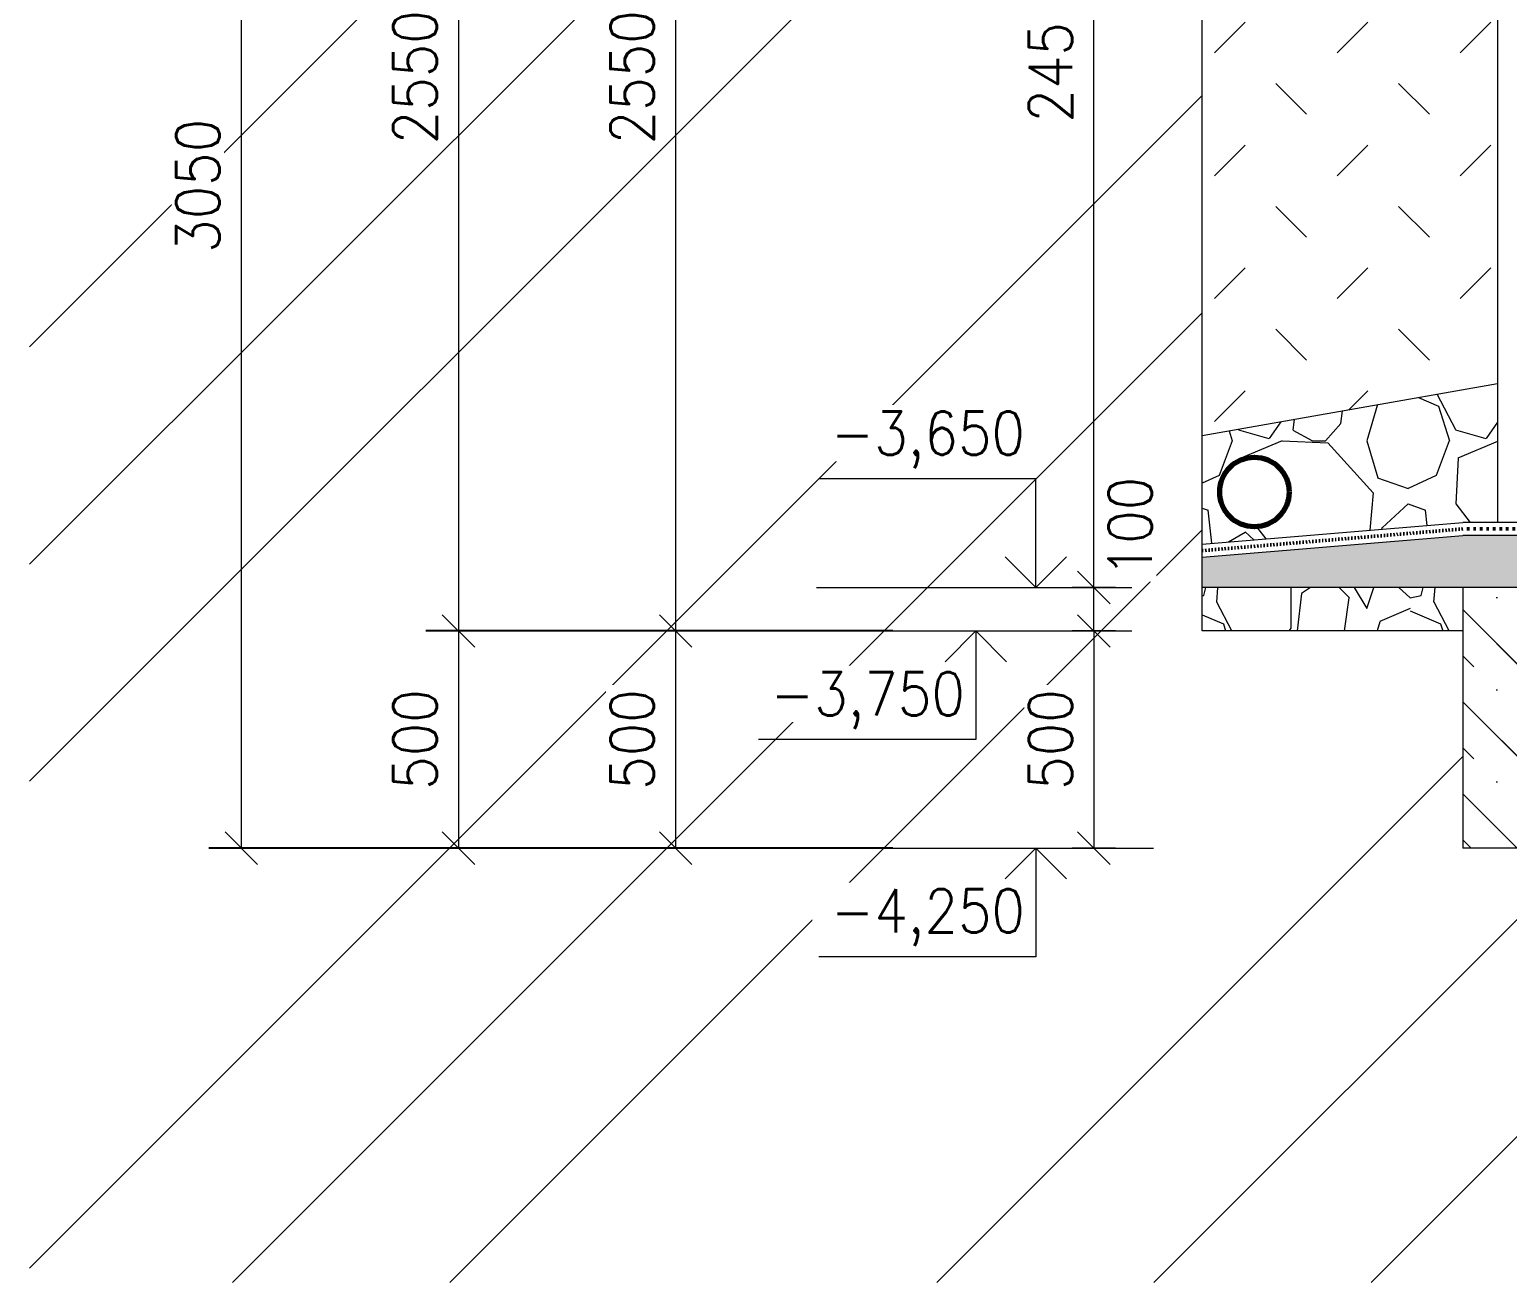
# Model space of a CAD drawing. Header units: millimetres. Extents: x 9557 to 76822, y 14597 to 67378.
# Drawn here: x 14127 to 17530, y 49592 to 52477 of the extents above; entities that cross this region are included whole.
import ezdxf

# ---------------------------------------------------------------- set-up
doc = ezdxf.new("R2010")
doc.units = ezdxf.units.MM
doc.linetypes.add('ACAD_ISO03W100', pattern=[30, 12, -18])
for name, color, linetype, lineweight in [('0.18', 51, 'Continuous', 18), ('0.25', 7, 'Continuous', 25), ('0.7', 30, 'Continuous', 70), ('Hydroizolácia', 50, 'ACAD_ISO03W100', 50)]:
    doc.layers.add(name, color=color, linetype=linetype, lineweight=lineweight)
doc.layers.add('Dimensions', color=7, linetype='Continuous')
doc.styles.add('MyTextStyle', font='romans.shx', dxfattribs={"width": 0.9})
doc.dimstyles.new('Annotative SK ext', dxfattribs={"dimscale": 0, "dimtxt": 2, "dimasz": 1.5, "dimexe": 1.5, "dimexo": 5, "dimgap": 1, "dimtad": 1, "dimdec": 0, "dimlfac": -1, "dimrnd": 5, "dimzin": 0, "dimtxsty": 'MyTextStyle', "dimblk": 'OBLIQUE', "dimcen": 1.5, "dimadec": 0, "dimazin": 0, "dimtfac": 1, "dimtdec": 0, "dimtofl": 0, "dimtmove": 0, "dimatfit": 3, "dimldrblk": 'NONE', "dimfxl": 10, "dimfxlon": 1, "dimtfill": 1, "dimtfillclr": 1, "dimtolj": 1, "dimtzin": 0, "dimlwd": 18, "dimarcsym": 0})
doc.dimstyles.new('Standard SK int', dxfattribs={"dimtxt": 100, "dimasz": 75, "dimexe": 50, "dimexo": 0, "dimgap": 50, "dimtad": 1, "dimdec": 0, "dimrnd": 5, "dimzin": 0, "dimtxsty": 'MyTextStyle', "dimblk": 'OBLIQUE', "dimcen": 0, "dimclrd": 51, "dimclre": 51, "dimadec": 0, "dimazin": 1, "dimtm": 1e-09, "dimtfac": 1, "dimtdec": 0, "dimtofl": 0, "dimtmove": 0, "dimatfit": 2, "dimfxl": 50, "dimfxlon": 1, "dimtfill": 1, "dimtfillclr": 250, "dimtolj": 1, "dimtzin": 0, "dimlwd": 18, "dimlwe": 18, "dimarcsym": 0})

# ---------------------------------------------------------------- blocks, each defined once
blk = doc.blocks.new('_Oblique')
at = {"color": 0, "linetype": 'ByBlock', "lineweight": -2}
blk.add_line((-0.5, -0.5), (0.5, 0.5), dxfattribs=at)
blk = doc.blocks.new('*D130')
at = {"layer": '0.25', "color": 51, "linetype": 'Continuous', "lineweight": 18, "transparency": 16777216}
for p, q in [((16627.7, 53641.7), (16527.7, 53641.7)), ((16577.7, 51191.7), (16577.7, 53641.7)), ((16627.7, 51191.7), (16527.7, 51191.7))]:
    blk.add_line(p, q, dxfattribs=at)
at = {"layer": '0.25', "color": 51, "lineweight": 18, "transparency": 16777216, "xscale": 75, "yscale": 75, "zscale": 75}
for p, rotation in [((16577.7, 53641.7), 90), ((16577.7, 51191.7), 270)]:
    blk.add_blockref('_Oblique', p, dxfattribs=dict(at, rotation=rotation))
at = {"layer": '0.25', "color": 0, "transparency": 16777216, "insert": (16477.7, 52416.7), "char_height": 100, "attachment_point": 5, "rotation": 90, "style": 'MyTextStyle', "bg_fill": 3, "box_fill_scale": 1.1, "bg_fill_color": 256, "bg_fill_true_color": 13158600, "bg_fill_transparency": 0}
blk.add_mtext('\\A1;2450', dxfattribs=at)
blk = doc.blocks.new('*D131')
at = {"layer": '0.25', "color": 51, "linetype": 'Continuous', "lineweight": 18, "transparency": 16777216}
for p, q in [((16627.7, 51191.7), (16527.7, 51191.7)), ((16577.7, 51091.7), (16577.7, 51191.7)), ((16627.7, 51091.7), (16527.7, 51091.7))]:
    blk.add_line(p, q, dxfattribs=at)
at = {"layer": '0.25', "color": 51, "lineweight": 18, "transparency": 16777216, "xscale": 75, "yscale": 75, "zscale": 75, "rotation": 270}
blk.add_blockref('_Oblique', (16577.7, 51091.7), dxfattribs=at)
at = {"layer": '0.25', "color": 0, "transparency": 16777216, "insert": (16661.2, 51331.2), "char_height": 100, "attachment_point": 5, "rotation": 90, "style": 'MyTextStyle', "bg_fill": 3, "box_fill_scale": 1.1, "bg_fill_color": 256, "bg_fill_true_color": 13158600, "bg_fill_transparency": 0}
blk.add_mtext('\\A1;100', dxfattribs=at)
at = {"layer": '0.25', "color": 51, "lineweight": 18, "transparency": 16777216, "xscale": 75, "yscale": 75, "zscale": 75, "rotation": 90}
blk.add_blockref('_Oblique', (16577.7, 51191.7), dxfattribs=at)
blk = doc.blocks.new('*D181')
at = {"layer": '0.25', "color": 51, "linetype": 'Continuous', "lineweight": 18, "transparency": 16777216}
for p, q in [((16627.7, 51091.7), (16527.7, 51091.7)), ((16577.7, 51091.7), (16577.7, 50591.7)), ((16627.7, 50591.7), (16527.7, 50591.7))]:
    blk.add_line(p, q, dxfattribs=at)
at = {"layer": '0.25', "color": 51, "lineweight": 18, "transparency": 16777216, "xscale": 75, "yscale": 75, "zscale": 75}
for p, rotation in [((16577.7, 51091.7), 90), ((16577.7, 50591.7), 270)]:
    blk.add_blockref('_Oblique', p, dxfattribs=dict(at, rotation=rotation))
at = {"layer": '0.25', "color": 0, "transparency": 16777216, "insert": (16477.7, 50841.7), "char_height": 100, "attachment_point": 5, "rotation": 90, "style": 'MyTextStyle', "bg_fill": 3, "box_fill_scale": 1.1, "bg_fill_color": 256, "bg_fill_true_color": 13158600, "bg_fill_transparency": 0}
blk.add_mtext('\\A1;500', dxfattribs=at)
blk = doc.blocks.new('*D188')
at = {"layer": 'Dimensions', "color": 0, "lineweight": -2, "transparency": 16777216}
for p, q in [((15614.7, 53641.7), (15039.7, 53641.7)), ((15614.7, 51091.7), (15039.7, 51091.7))]:
    blk.add_line(p, q, dxfattribs=at)
at = {"layer": 'Dimensions', "color": 0, "lineweight": 18, "transparency": 16777216}
blk.add_line((15114.7, 53641.7), (15114.7, 51091.7), dxfattribs=at)
at = {"layer": 'Dimensions', "color": 0, "lineweight": 18, "transparency": 16777216, "xscale": 75, "yscale": 75, "zscale": 75}
for p, rotation in [((15114.7, 53641.7), 90), ((15114.7, 51091.7), 270)]:
    blk.add_blockref('_Oblique', p, dxfattribs=dict(at, rotation=rotation))
at = {"layer": 'Dimensions', "color": 0, "transparency": 16777216, "insert": (15014.7, 52366.7), "char_height": 100, "attachment_point": 5, "rotation": 90, "style": 'MyTextStyle', "bg_fill": 3, "box_fill_scale": 1.1, "bg_fill_color": 256, "bg_fill_true_color": 13158600, "bg_fill_transparency": 0}
blk.add_mtext('\\A1;2550', dxfattribs=at)
blk = doc.blocks.new('_None')
blk = doc.blocks.new('*D189')
at = {"layer": 'Dimensions', "color": 0, "lineweight": -2, "transparency": 16777216}
for p, q in [((15614.7, 51091.7), (15039.7, 51091.7)), ((15614.7, 50591.7), (15039.7, 50591.7))]:
    blk.add_line(p, q, dxfattribs=at)
at = {"layer": 'Dimensions', "color": 0, "lineweight": 18, "transparency": 16777216}
blk.add_line((15114.7, 51091.7), (15114.7, 50591.7), dxfattribs=at)
at = {"layer": 'Dimensions', "color": 0, "lineweight": 18, "transparency": 16777216, "xscale": 75, "yscale": 75, "zscale": 75}
for p, rotation in [((15114.7, 51091.7), 90), ((15114.7, 50591.7), 270)]:
    blk.add_blockref('_Oblique', p, dxfattribs=dict(at, rotation=rotation))
at = {"layer": 'Dimensions', "color": 0, "transparency": 16777216, "insert": (15014.7, 50841.7), "char_height": 100, "attachment_point": 5, "rotation": 90, "style": 'MyTextStyle', "bg_fill": 3, "box_fill_scale": 1.1, "bg_fill_color": 256, "bg_fill_true_color": 13158600, "bg_fill_transparency": 0}
blk.add_mtext('\\A1;500', dxfattribs=at)
blk = doc.blocks.new('*D192')
at = {"layer": 'Dimensions', "color": 0, "lineweight": -2, "transparency": 16777216}
for p, q in [((15114.7, 53641.7), (14539.7, 53641.7)), ((15114.7, 50591.7), (14539.7, 50591.7))]:
    blk.add_line(p, q, dxfattribs=at)
at = {"layer": 'Dimensions', "color": 0, "lineweight": 18, "transparency": 16777216}
blk.add_line((14614.7, 53641.7), (14614.7, 50591.7), dxfattribs=at)
at = {"layer": 'Dimensions', "color": 0, "lineweight": 18, "transparency": 16777216, "xscale": 75, "yscale": 75, "zscale": 75}
for p, rotation in [((14614.7, 53641.7), 90), ((14614.7, 50591.7), 270)]:
    blk.add_blockref('_Oblique', p, dxfattribs=dict(at, rotation=rotation))
at = {"layer": 'Dimensions', "color": 0, "transparency": 16777216, "insert": (14514.7, 52116.7), "char_height": 100, "attachment_point": 5, "rotation": 90, "style": 'MyTextStyle', "bg_fill": 3, "box_fill_scale": 1.1, "bg_fill_color": 256, "bg_fill_true_color": 13158600, "bg_fill_transparency": 0}
blk.add_mtext('\\A1;3050', dxfattribs=at)
blk = doc.blocks.new('*D217')
at = {"layer": 'Dimensions', "color": 0, "lineweight": -2, "transparency": 16777216}
for p, q in [((16114.7, 53641.7), (15539.7, 53641.7)), ((16114.7, 51091.7), (15539.7, 51091.7))]:
    blk.add_line(p, q, dxfattribs=at)
at = {"layer": 'Dimensions', "color": 0, "lineweight": 18, "transparency": 16777216}
blk.add_line((15614.7, 53641.7), (15614.7, 51091.7), dxfattribs=at)
at = {"layer": 'Dimensions', "color": 0, "lineweight": 18, "transparency": 16777216, "xscale": 75, "yscale": 75, "zscale": 75}
for p, rotation in [((15614.7, 53641.7), 90), ((15614.7, 51091.7), 270)]:
    blk.add_blockref('_Oblique', p, dxfattribs=dict(at, rotation=rotation))
at = {"layer": 'Dimensions', "color": 0, "transparency": 16777216, "insert": (15514.7, 52366.7), "char_height": 100, "attachment_point": 5, "rotation": 90, "style": 'MyTextStyle', "bg_fill": 3, "box_fill_scale": 1.1, "bg_fill_color": 256, "bg_fill_true_color": 13158600, "bg_fill_transparency": 0}
blk.add_mtext('\\A1;2550', dxfattribs=at)
blk = doc.blocks.new('*D218')
at = {"layer": 'Dimensions', "color": 0, "lineweight": -2, "transparency": 16777216}
for p, q in [((16114.7, 51091.7), (15539.7, 51091.7)), ((16114.7, 50591.7), (15539.7, 50591.7))]:
    blk.add_line(p, q, dxfattribs=at)
at = {"layer": 'Dimensions', "color": 0, "lineweight": 18, "transparency": 16777216}
blk.add_line((15614.7, 51091.7), (15614.7, 50591.7), dxfattribs=at)
at = {"layer": 'Dimensions', "color": 0, "lineweight": 18, "transparency": 16777216, "xscale": 75, "yscale": 75, "zscale": 75}
for p, rotation in [((15614.7, 51091.7), 90), ((15614.7, 50591.7), 270)]:
    blk.add_blockref('_Oblique', p, dxfattribs=dict(at, rotation=rotation))
at = {"layer": 'Dimensions', "color": 0, "transparency": 16777216, "insert": (15514.7, 50841.7), "char_height": 100, "attachment_point": 5, "rotation": 90, "style": 'MyTextStyle', "bg_fill": 3, "box_fill_scale": 1.1, "bg_fill_color": 256, "bg_fill_true_color": 13158600, "bg_fill_transparency": 0}
blk.add_mtext('\\A1;500', dxfattribs=at)

msp = doc.modelspace()

# ---------------------------------------------------------------- hatches: boundary and pattern name
at = {"layer": '0.18'}
h = msp.add_hatch(dxfattribs=at)
h.set_pattern_fill('ZEMINAPOVODNA', color=256, scale=500, pattern_type=2)
h.set_pattern_definition([(45, (-12702.3, 105526.3), (5e-13, 2121.32), []), (45, (-12202.3, 105526.3), (5e-13, 2121.32), []), (45, (-11702.3, 105526.3), (5e-13, 2121.32), [])])
h.paths.add_polyline_path([(14127.2, 49591.7), (14127.2, 53641.7), (16827.2, 53641.7), (16827.2, 51091.7), (17427.2, 51091.7), (17427.2, 50591.7), (18127.2, 50591.7), (18127.2, 51091.7), (21677.2, 51091.7), (21677.2, 50691.7), (22477.2, 50691.7), (22477.2, 51091.7), (25977.2, 51091.7), (25977.2, 50791.7), (26277.2, 50791.7), (26277.2, 51091.7), (27627.2, 51091.7), (27627.2, 50591.7), (28327.2, 50591.7), (28327.2, 51091.7), (28927.2, 51091.7), (28927.2, 53641.7), (31227.2, 53641.7), (31227.2, 52641.7), (31517.2, 52641.7), (31517.2, 53641.7), (34017.2, 53641.7), (34017.2, 49591.7)])
h = msp.add_hatch(dxfattribs=at)
h.set_pattern_fill('ZEMINANASYPANA', color=256, scale=100, angle=-90, pattern_type=2)
h.set_pattern_definition([(315, (-12702.31, 105526.26), (282.8427, -5e-14), [100, -300]), (45, (-12560.9, 105314.16), (7e-14, 282.8427), [100, -300])])
h.paths.add_polyline_path([(16827.2, 53641.7), (16977.2, 53641.7), (16977.2, 53391.7), (17507.2, 53391.7), (17507.2, 51661.6), (16827.2, 51541.7)])
h = msp.add_hatch(dxfattribs=at)
h.set_pattern_fill('GRAVEL', color=256, scale=500, angle=-90)
h.set_pattern_definition([(138.01279, (-12202.314, 105166.263), (-4500, 4000), [67.268, -6659.544]), (94.96974, (-12252.314, 105211.263), (500, -6000), [115.434, -11427.9624]), (42.510447, (-12262.314, 105326.263), (-5500, -5000), [81.394, -8058.0163]), (177.27369, (-12387.314, 105521.263), (10000, -500), [105.119, -10406.779]), (202.833654, (-12492.314, 105526.263), (6000, 2500), [103.0775, -10204.6866]), (267.27369, (-12587.314, 105486.263), (500, 10000), [105.119, -10406.779]), (307.69424, (-12592.314, 105381.263), (-5000, 6500), [139.0145, -13762.4243]), (342.25533, (-12507.314, 105271.263), (11000, -3500), [131.244, -12993.1607]), (31.429566, (-12382.314, 105231.263), (6500, 4000), [105.475, -10442.0366]), (85.23636, (-12292.314, 105286.263), (-500, -5500), [120.416, -5900.3813]), (132.397438, (-12282.314, 105406.263), (-5500, 6000), [155.724, -15416.6875]), (48.814075, (-12392.314, 105026.263), (3000, 3500), [53.1505, -5261.9224]), (81.469234, (-12357.314, 105066.263), (-1000, -6500), [101.1185, -10010.7557]), (135, (-12342.3, 105166.26), (-500, 1e-13), [70.7105, -636.3963]), (113.19859, (-12282.314, 105201.26), (1000, -2500), [38.079, -3769.8076]), (201.80141, (-12297.31, 105236.26), (1500, 500), [53.8515, -2638.731]), (300.96376, (-12347.31, 105216.26), (1000, -1500), [87.4645, -2828.0114]), (71.56505, (-12302.31, 105141.26), (-500, -1000), [63.2455, -1517.8933]), (286.38954, (-12297.314, 105526.263), (1500, -5000), [88.6, -8771.4226]), (340.346176, (-12272.314, 105441.263), (-5500, 2000), [74.3305, -7358.704]), (203.19859, (-12202.314, 105141.26), (2500, 1000), [76.1575, -3731.729]), (253.61046, (-12272.314, 105111.263), (1500, 5000), [88.6, -8771.4226]), (249.44395, (-12607.314, 105526.26), (1000, 2500), [85.44, -4186.562]), (204.77514, (-12637.314, 105446.263), (5500, 2500), [71.589, -7087.3215]), (336.80141, (-12702.314, 105136.26), (2500, -1000), [76.1575, -3731.729]), (287.354025, (-12632.314, 105106.263), (-2000, 6500), [83.8155, -8297.7118]), (339.44395, (-12702.314, 105381.26), (-2500, 1000), [42.72, -4229.282]), (11.30993, (-12702.31, 105166.26), (2000, 500), [25.495, -2524.0148]), (75.96376, (-12677.31, 105171.26), (-500, -1500), [103.0775, -1958.4753]), (96.009006, (-12652.314, 105271.263), (500, -5000), [95.525, -9456.9616]), (213.69007, (-12392.31, 105216.26), (1000, 500), [72.111, -1730.6646]), (263.157227, (-12452.314, 105176.263), (-1000, -8500), [125.897, -12463.7813]), (330.9454, (-12467.314, 105051.263), (-3500, 2000), [51.478, -5096.337]), (360, (-12422.3, 105026.26), (500, 500), [30, -470]), (30.25644, (-12637.314, 105281.263), (-3500, -2000), [69.462, -6876.76]), (318.01279, (-12577.314, 105316.263), (4500, -4000), [134.536, -6592.276]), (270, (-12477.3, 105226.26), (500, -500), [130, -370]), (235.304846, (-12477.314, 105096.263), (-3500, -5000), [79.057, -7826.637]), (164.0546, (-12522.314, 105031.26), (-2000, 500), [72.801, -3567.254]), (117.645975, (-12592.314, 105051.263), (-5000, 9500), [118.5325, -11734.737]), (85.42608, (-12647.314, 105156.263), (500, 6500), [125.3995, -12414.5367])])
h.paths.add_polyline_path([(17427.2, 51341.7), (17507.2, 51341.7), (17507.2, 51661.6), (16827.2, 51541.7), (16827.2, 51291.7)])
h.paths.add_polyline_path([(16947.2, 51331.7, -1), (16947.2, 51491.7, -1)], flags=16)
h = msp.add_hatch(dxfattribs=at)
h.set_pattern_fill('BETONBEZVYSTUZE', color=256, scale=75, pattern_type=2)
h.set_pattern_definition([(45, (17502.22, 51246.66), (3e-14, 106.066), []), (45, (17577.217, 51321.662), (1e-14, 53.03301), [75, -37.5, 0, -37.5])])
h.paths.add_polyline_path([(26277.2, 51191.7), (26277.2, 51311.7), (28327.2, 51311.7), (28927.2, 51261.7), (28927.2, 51191.7)])
h.paths.add_polyline_path([(25977.2, 51311.7), (25977.2, 51191.7), (16827.2, 51191.7), (16827.2, 51261.7), (17427.2, 51311.7)])
h = msp.add_hatch(dxfattribs=at)
h.set_pattern_fill('GRAVEL', color=256, scale=500, angle=-90)
h.set_pattern_definition([(138.01279, (-11197.523, 117664.85), (-4500, 4000), [67.268, -6659.544]), (94.96974, (-11247.523, 117709.85), (500, -6000), [115.434, -11427.9624]), (42.510447, (-11257.523, 117824.85), (-5500, -5000), [81.394, -8058.0163]), (177.27369, (-11382.523, 118019.85), (10000, -500), [105.119, -10406.779]), (202.833654, (-11487.523, 118024.85), (6000, 2500), [103.0775, -10204.6866]), (267.27369, (-11582.523, 117984.85), (500, 10000), [105.119, -10406.779]), (307.69424, (-11587.523, 117879.85), (-5000, 6500), [139.0145, -13762.4243]), (342.255328, (-11502.523, 117769.85), (11000, -3500), [131.244, -12993.1607]), (31.429566, (-11377.523, 117729.85), (6500, 4000), [105.475, -10442.0366]), (85.23636, (-11287.523, 117784.85), (-500, -5500), [120.416, -5900.3813]), (132.397438, (-11277.523, 117904.85), (-5500, 6000), [155.724, -15416.6875]), (48.814075, (-11387.523, 117524.85), (3000, 3500), [53.1505, -5261.9224]), (81.469234, (-11352.523, 117564.85), (-1000, -6500), [101.1185, -10010.7557]), (135, (-11337.52, 117664.85), (-500, 1e-13), [70.7105, -636.3963]), (113.19859, (-11277.52, 117699.85), (1000, -2500), [38.079, -3769.8076]), (201.80141, (-11292.52, 117734.85), (1500, 500), [53.8515, -2638.731]), (300.96376, (-11342.52, 117714.85), (1000, -1500), [87.4645, -2828.0114]), (71.56505, (-11297.52, 117639.85), (-500, -1000), [63.2455, -1517.8933]), (286.38954, (-11292.523, 118024.85), (1500, -5000), [88.6, -8771.4226]), (340.346176, (-11267.523, 117939.85), (-5500, 2000), [74.3305, -7358.704]), (203.19859, (-11197.52, 117639.85), (2500, 1000), [76.1575, -3731.729]), (253.61046, (-11267.523, 117609.85), (1500, 5000), [88.6, -8771.4226]), (249.443955, (-11602.52, 118024.85), (1000, 2500), [85.44, -4186.562]), (204.77514, (-11632.523, 117944.85), (5500, 2500), [71.589, -7087.3215]), (336.80141, (-11697.52, 117634.85), (2500, -1000), [76.1575, -3731.729]), (287.354025, (-11627.523, 117604.85), (-2000, 6500), [83.8155, -8297.7118]), (339.443955, (-11697.52, 117879.85), (-2500, 1000), [42.72, -4229.282]), (11.30993, (-11697.52, 117664.85), (2000, 500), [25.495, -2524.0148]), (75.96376, (-11672.52, 117669.85), (-500, -1500), [103.0775, -1958.4753]), (96.009006, (-11647.523, 117769.85), (500, -5000), [95.525, -9456.9616]), (213.69007, (-11387.52, 117714.85), (1000, 500), [72.111, -1730.6646]), (263.157227, (-11447.523, 117674.85), (-1000, -8500), [125.897, -12463.7813]), (330.945396, (-11462.523, 117549.85), (-3500, 2000), [51.478, -5096.337]), (360, (-11417.5, 117524.85), (500, 500), [30, -470]), (30.256437, (-11632.523, 117779.85), (-3500, -2000), [69.462, -6876.76]), (318.01279, (-11572.523, 117814.85), (4500, -4000), [134.536, -6592.276]), (270, (-11472.5, 117724.85), (500, -500), [130, -370]), (235.304846, (-11472.523, 117594.85), (-3500, -5000), [79.057, -7826.637]), (164.0546, (-11517.52, 117529.85), (-2000, 500), [72.801, -3567.254]), (117.645975, (-11587.523, 117549.85), (-5000, 9500), [118.5325, -11734.737]), (85.42608, (-11642.523, 117654.85), (500, 6500), [125.3995, -12414.5367])])
h.paths.add_polyline_path([(17427.2, 51191.7), (17427.2, 51091.7), (16827.2, 51091.7), (16827.2, 51191.7)])
h = msp.add_hatch(dxfattribs=at)
h.set_pattern_fill('BETONBEZVYSTUZE', color=256, scale=150, angle=-90, pattern_type=2)
h.set_pattern_definition([(315, (-11547.52, 117874.85), (212.13203, -4e-14), []), (315, (-11397.52, 117724.85), (106.06602, -2e-14), [150, -75, 0, -75])])
h.paths.add_polyline_path([(17427.2, 51191.7), (18127.2, 51191.7), (18127.2, 50591.7), (17427.2, 50591.7)])

# ---------------------------------------------------------------- linework, layer by layer
for p, q in [((17507.2, 53738), (17507.2, 51341.7)), ((16827.2, 51191.7), (16827.2, 53641.7)), ((16827.2, 51541.7), (17507.2, 51661.6)), ((16444, 51441.7), (15944, 51441.7)), ((16444, 51191.7), (16444, 51441.7)), ((16827.2, 51291.7), (17427.2, 51341.7)), ((16827.2, 51261.7), (17427.2, 51311.7)), ((25977.2, 51341.7), (17427.2, 51341.7)), ((25977.2, 51311.7), (17427.2, 51311.7)), ((16444, 51191.7), (16373.3, 51262.4)), ((16444, 51191.7), (16514.8, 51262.4)), ((15938.6, 51191.7), (16664.7, 51191.7)), ((25977.2, 51191.7), (16827.2, 51191.7)), ((16827.2, 51091.7), (16827.2, 51191.7)), ((17427.2, 51191.7), (17427.2, 50591.7)), ((16089.9, 51091.7), (16664.7, 51091.7)), ((16305.8, 51091.7), (16235.1, 51021)), ((16305.8, 51091.7), (16305.8, 50841.7)), ((16305.8, 51091.7), (16376.5, 51021)), ((17427.2, 51091.7), (16827.2, 51091.7)), ((16305.8, 50841.7), (15805.8, 50841.7)), ((15998.3, 50591.7), (16714.7, 50591.7)), ((16444, 50591.7), (16373.3, 50521)), ((16444, 50591.7), (16444, 50341.7)), ((16444, 50591.7), (16514.8, 50521)), ((18127.2, 50591.7), (17427.2, 50591.7)), ((16444, 50341.7), (15944, 50341.7))]:
    msp.add_line(p, q, dxfattribs=at)
at = {"layer": '0.7'}
msp.add_circle((16947.2, 51411.7), 80, dxfattribs=at)
at = {"layer": 'Hydroizolácia', "ltscale": 0.25}
msp.add_line((17427.2, 51326.7), (16827.2, 51276.7), dxfattribs=at)
at = {"layer": 'Hydroizolácia', "ltscale": 0.5}
msp.add_line((25977.2, 51326.7), (17427.2, 51326.7), dxfattribs=at)

# ---------------------------------------------------------------- next in the draw order: texts
at = {"layer": '0.25', "char_height": 100, "attachment_point": 9, "style": 'MyTextStyle', "bg_fill": 3, "box_fill_scale": 1.15, "bg_fill_color": 256, "bg_fill_transparency": 0}
for s, insert in [('{\\Fromans|c238;-3,650}', (16419, 51466.7)), ('{\\Fromans|c238;-3,750}', (16280.8, 50866.7)), ('{\\Fromans|c238;-4,250}', (16419, 50366.7))]:
    msp.add_mtext_dynamic_manual_height_columns(s, width=475, gutter_width=500, heights=[0], dxfattribs=dict(at, insert=insert))

# ---------------------------------------------------------------- next in the draw order: dimensions: what is measured, and where the dimension line sits
at = {"layer": '0.25'}
dim = msp.add_linear_dim(base=(16577.7, 53641.7), p1=(16827.2, 51191.7), p2=(16827.2, 53641.7), angle=270, dimstyle='Standard SK int', dxfattribs=at)
dim.commit()
dim.dimension.update_dxf_attribs({"geometry": '*D130', "text_midpoint": (16477.7, 52416.7)})

# ---------------------------------------------------------------- next in the draw order: dimensions: what is measured, and where the dimension line sits
dim = msp.add_linear_dim(base=(16577.7, 51191.7), p1=(16827.2, 51091.7), p2=(16827.2, 51191.7), angle=270, dimstyle='Standard SK int', override={"dimtmove": 2}, dxfattribs=at)
dim.commit()
dim.dimension.update_dxf_attribs({"geometry": '*D131', "text_midpoint": (16661.2, 51331.2), "dimtype": 160})

# ---------------------------------------------------------------- next in the draw order: dimensions: what is measured, and where the dimension line sits
dim = msp.add_linear_dim(base=(16577.7, 50591.7), p1=(16827.2, 51091.7), p2=(17427.2, 50591.7), angle=270, dimstyle='Standard SK int', override={"dimtmove": 2}, dxfattribs=at)
dim.commit()
dim.dimension.update_dxf_attribs({"geometry": '*D181', "text_midpoint": (16477.7, 50841.7)})

# ---------------------------------------------------------------- next in the draw order: dimensions: what is measured, and where the dimension line sits
at = {"layer": 'Dimensions'}
dim = msp.add_linear_dim(base=(15114.7, 51091.7), p1=(16977.2, 53641.7), p2=(16827.2, 51091.7), angle=90, dimstyle='Annotative SK ext', dxfattribs=at)
dim.commit()
dim.dimension.update_dxf_attribs({"geometry": '*D188', "text_midpoint": (15014.7, 52366.7)})

# ---------------------------------------------------------------- next in the draw order: dimensions: what is measured, and where the dimension line sits
dim = msp.add_linear_dim(base=(15114.7, 50591.7), p1=(16827.2, 51091.7), p2=(17427.2, 50591.7), angle=90, dimstyle='Annotative SK ext', dxfattribs=at)
dim.commit()
dim.dimension.update_dxf_attribs({"geometry": '*D189', "text_midpoint": (15014.7, 50841.7)})

# ---------------------------------------------------------------- next in the draw order: dimensions: what is measured, and where the dimension line sits
dim = msp.add_linear_dim(base=(14614.7, 50591.7), p1=(17477.2, 53641.7), p2=(17427.2, 50591.7), angle=90, dimstyle='Annotative SK ext', dxfattribs=at)
dim.commit()
dim.dimension.update_dxf_attribs({"geometry": '*D192', "text_midpoint": (14514.7, 52116.7)})

# ---------------------------------------------------------------- next in the draw order: dimensions: what is measured, and where the dimension line sits
dim = msp.add_linear_dim(base=(15614.7, 51091.7), p1=(16977.2, 53641.7), p2=(16827.2, 51091.7), angle=90, dimstyle='Annotative SK ext', dxfattribs=at)
dim.commit()
dim.dimension.update_dxf_attribs({"geometry": '*D217', "text_midpoint": (15514.7, 52366.7)})

# ---------------------------------------------------------------- next in the draw order: dimensions: what is measured, and where the dimension line sits
dim = msp.add_linear_dim(base=(15614.7, 50591.7), p1=(16827.2, 51091.7), p2=(17427.2, 50591.7), angle=90, dimstyle='Annotative SK ext', dxfattribs=at)
dim.commit()
dim.dimension.update_dxf_attribs({"geometry": '*D218', "text_midpoint": (15514.7, 50841.7)})

doc.saveas('drawing.dxf')
